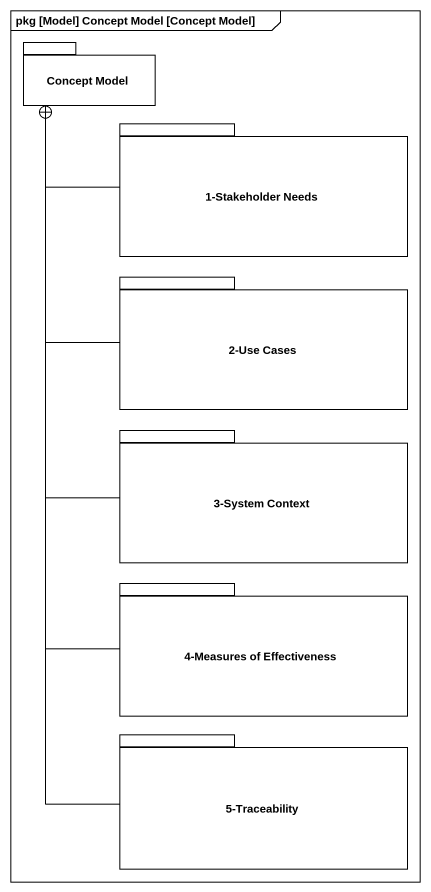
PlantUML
@startuml
mainframe pkg [Model] Concept Model [Concept Model]
package "Concept Model" as Concept_Model {
}
package "1-Stakeholder Needs" as p1_Stakeholder_Needs {
}
package "2-Use Cases" as p2_Use_Cases {
}
package "3-System Context" as p3_System_Context {
}
package "4-Measures of Effectiveness" as p4_Measures_of_Effectiveness {
}
package "5-Traceability" as p5_Traceability {
}
p1_Stakeholder_Needs -up-+ Concept_Model
p2_Use_Cases -up-+ Concept_Model
p3_System_Context -up-+ Concept_Model
p4_Measures_of_Effectiveness -up-+ Concept_Model
p5_Traceability -up-+ Concept_Model
@enduml
